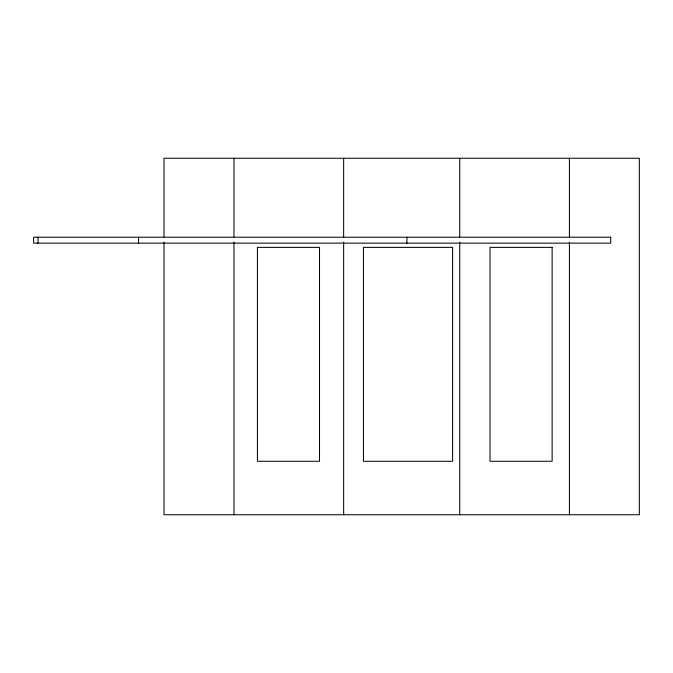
<?xml version="1.0" encoding="UTF-8"?>
<svg xmlns="http://www.w3.org/2000/svg" width="673" height="673" viewBox="0 0 673 673"><rect width="100%" height="100%" fill="white"/><g stroke="black" fill="none" stroke-linecap="round" stroke-linejoin="round"><path stroke-width="1.01" d="M569.417 158.256L569.417 236.896M569.417 242.137L569.417 514.744M459.735 158.256L459.735 236.896M459.735 242.137L459.735 514.744M406.938 237.216L406.938 243.155M343.642 158.256L343.642 236.896M343.642 242.137L343.642 514.744M233.968 158.256L233.968 236.896M233.968 242.137L233.968 514.744M164.027 236.896L164.027 158.256L639.35 158.256L639.35 514.744L164.027 514.744L164.027 242.137M138.562 237.216L138.562 243.155M38.025 237.216L38.025 243.155M610.714 237.216L33.65 237.216L33.65 243.155L610.714 243.155L610.714 237.216M319.515 247.378L257.414 247.378L257.414 461.274L319.515 461.274L319.515 247.378M452.593 247.378L363.47 247.378L363.47 461.274L452.593 461.274L452.593 247.378M552.129 247.378L490.02 247.378L490.02 461.274L552.129 461.274L552.129 247.378"/></g></svg>
